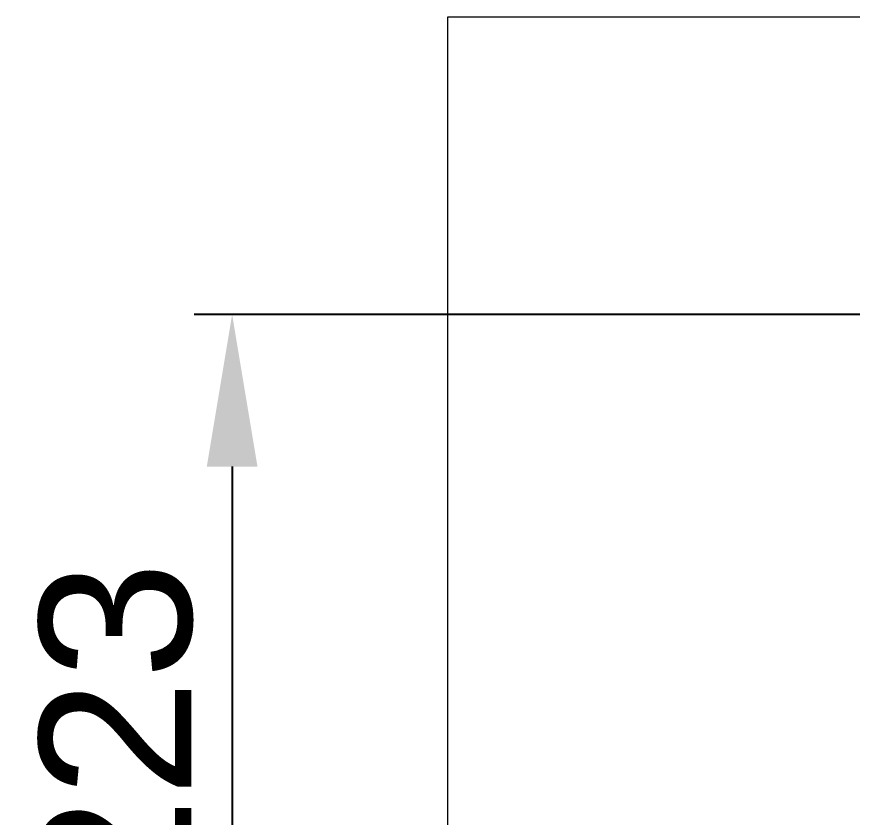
# Model space of a CAD drawing. Header units: millimetres. Extents: x -213 to 4577, y -424 to 2634.
# Drawn here: x -94.5 to 125.4, y -62.9 to 147.6 of the extents above; entities that cross this region are included whole.
import ezdxf

# ---------------------------------------------------------------- set-up
doc = ezdxf.new("R2010")
doc.units = ezdxf.units.MM
doc.layers.add('ZANO_R', color=7, linetype='Continuous', lineweight=0)
doc.layers.add('ZANO_W', color=1, linetype='Continuous', lineweight=0)
doc.styles.add('Arial', font='arial.ttf')
doc.styles.get("Standard").update_dxf_attribs({"font": 'ARIALUNI.TTF'})
doc.dimstyles.new('pl i ang', dxfattribs={"dimtxt": 50, "dimasz": 50, "dimexe": 1.25, "dimexo": 0.625, "dimgap": 10, "dimtad": 1, "dimtoh": 1, "dimtxsty": 'Standard', "dimcen": 2.5, "dimclrd": 1, "dimclre": 1, "dimclrt": 1, "dimadec": 0, "dimazin": 0, "dimtfac": 1, "dimtmove": 0, "dimatfit": 3, "dimfxl": 1, "dimarcsym": 1})

# ---------------------------------------------------------------- blocks, each defined once
blk = doc.blocks.new('*D436')
at = {"layer": 'ZANO_W', "color": 1, "lineweight": -2}
for p, q in [((207.12, 69.32), (-47.8, 69.32)), ((-37.8, 29.32), (-37.8, -113.68)), ((207.12, -153.68), (-47.8, -153.68))]:
    blk.add_line(p, q, dxfattribs=at)
at = {"layer": 'ZANO_W', "color": 1}
for points in [[(-31.14, 29.32), (-44.47, 29.32), (-37.8, 69.32)], [(-44.47, -113.68), (-31.14, -113.68), (-37.8, -153.68)]]:
    blk.add_solid(points, dxfattribs=at)
at = {"layer": 'ZANO_W', "color": 1, "insert": (-68.24, -42.18), "char_height": 40, "attachment_point": 5, "rotation": 90, "style": 'Arial'}
blk.add_mtext('223', dxfattribs=at)

msp = doc.modelspace()

# ---------------------------------------------------------------- linework, layer by layer
at = {"layer": 'ZANO_R'}
msp.add_lwpolyline([(18.92, 147.64), (2042.92, 147.64), (2042.92, -252.36), (18.92, -252.36)], close=True, dxfattribs=at)

# ---------------------------------------------------------------- dimensions: what is measured, and where the dimension line sits
at = {"layer": 'ZANO_W'}
dim = msp.add_linear_dim(base=(-37.8, -153.68), p1=(217.12, 69.32), p2=(217.12, -153.68), angle=90, dimstyle='pl i ang', override={"dimtxt": 40, "dimasz": 40, "dimexe": 10, "dimexo": 10, "dimtoh": 0, "dimdec": 0, "dimtxsty": 'Arial', "dimtdec": 0, "dimtmove": 1}, dxfattribs=at)
dim.commit()
dim.dimension.update_dxf_attribs({"geometry": '*D436', "text_midpoint": (-68.24, -42.18)})

doc.saveas('drawing.dxf')
